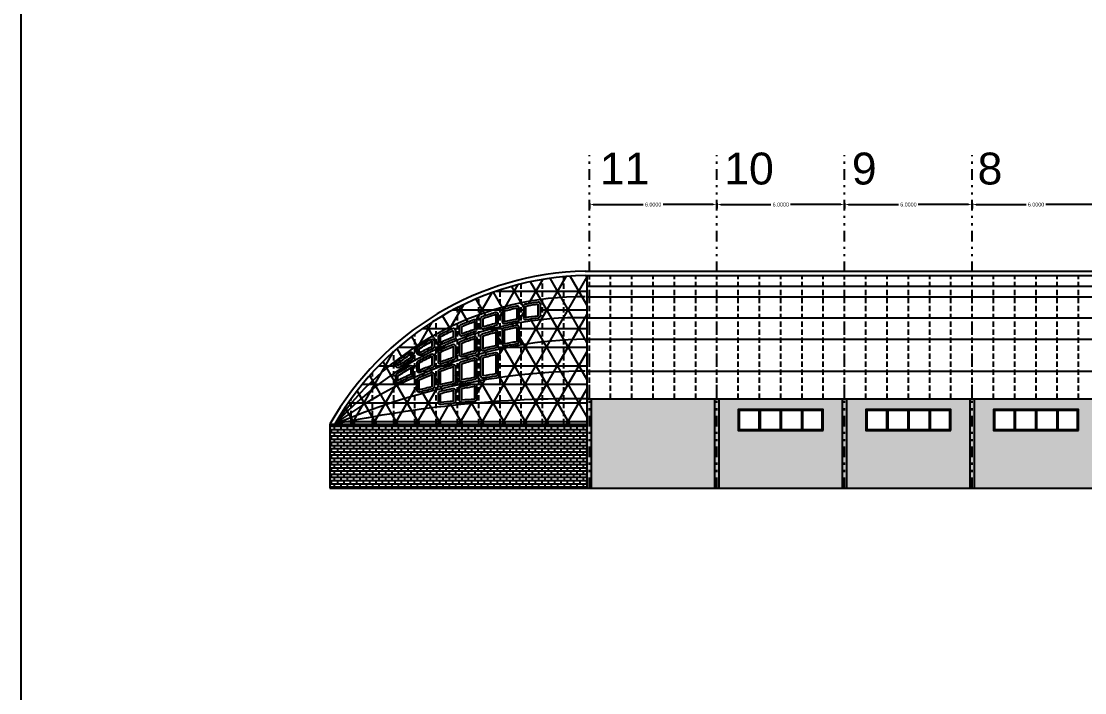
# Model space of a CAD drawing. Header units: inches. Extents: x 21 to 132, y 19 to 196.
# Drawn here: x 21.2 to 71.2, y 132.5 to 164.1 of the extents above; entities that cross this region are included whole.
import ezdxf

# ---------------------------------------------------------------- set-up
doc = ezdxf.new("R2010")
doc.units = ezdxf.units.IN
doc.header["$MEASUREMENT"] = 0
doc.linetypes.add('DIVIDE', pattern=[1.25, 0.5, -0.25, 0, -0.25, 0, -0.25])
doc.linetypes.add('HIDDEN', pattern=[0.375, 0.25, -0.125])
for name, color, linetype in [('ax', 40, 'DIVIDE'), ('FURN', 253, 'Continuous'), ('inwall', 41, 'Continuous'), ('wall', 7, 'Continuous')]:
    doc.layers.add(name, color=color, linetype=linetype)
doc.layers.add('dimen', color=251, linetype='Continuous', lineweight=20)
doc.layers.add('door&win', color=5, linetype='Continuous', lineweight=25)
doc.styles.add('Annotative', font='arial.ttf')
doc.styles.get("Standard").update_dxf_attribs({"font": 'arial.ttf'})
doc.dimstyles.new('Annotative', dxfattribs={"dimscale": 0, "dimtxt": 0.18, "dimasz": 0.18, "dimexe": 0.18, "dimexo": 0.0625, "dimgap": 0.09, "dimtad": 0, "dimtih": 1, "dimtoh": 1, "dimdec": 4, "dimzin": 0, "dimdsep": 46, "dimtxsty": 'Standard', "dimcen": 0.09, "dimadec": 0, "dimazin": 0, "dimtfac": 1, "dimtdec": 4, "dimtofl": 0, "dimtmove": 0, "dimatfit": 3, "dimfxl": 1, "dimtolj": 1, "dimtzin": 0, "dimarcsym": 0})
pattern_1 = [(0, (141.35314, 111.15675), (0, 0.15), []), (90, (141.35314, 111.15675), (-0.3, 0), [0.15, -0.15]), (90, (141.50314, 111.15675), (-0.3, 0), [-0.15, 0.15])]

# ---------------------------------------------------------------- blocks, each defined once
blk = doc.blocks.new('*D49')
at = {"layer": 'Defpoints', "color": 0, "transparency": 16777216}
for p in [(65.879, 155.603), (71.879, 155.603), (71.879, 155.482)]:
    blk.add_point(p, dxfattribs=at)
at = {"layer": 'dimen', "color": 0, "lineweight": -2, "transparency": 16777216}
for p, q in [((65.879, 155.541), (65.879, 155.302)), ((71.879, 155.541), (71.879, 155.302)), ((66.059, 155.482), (68.415, 155.482)), ((71.699, 155.482), (69.343, 155.482))]:
    blk.add_line(p, q, dxfattribs=at)
at = {"layer": 'dimen', "color": 0, "transparency": 16777216}
for points in [[(66.059, 155.512), (66.059, 155.452), (65.879, 155.482)], [(71.699, 155.512), (71.699, 155.452), (71.879, 155.482)]]:
    blk.add_solid(points, dxfattribs=at)
at = {"layer": 'dimen', "color": 0, "transparency": 16777216, "insert": (68.879, 155.482), "char_height": 0.18, "attachment_point": 5, "style": 'Annotative'}
blk.add_mtext('\\A1;6.0000', dxfattribs=at)
blk = doc.blocks.new('*D56')
at = {"layer": 'Defpoints', "color": 0, "transparency": 16777216}
for p in [(59.879, 155.603), (65.879, 155.603), (65.879, 155.482)]:
    blk.add_point(p, dxfattribs=at)
at = {"layer": 'dimen', "color": 0, "lineweight": -2, "transparency": 16777216}
for p, q in [((59.879, 155.541), (59.879, 155.302)), ((65.879, 155.541), (65.879, 155.302)), ((60.059, 155.482), (62.415, 155.482)), ((65.699, 155.482), (63.343, 155.482))]:
    blk.add_line(p, q, dxfattribs=at)
at = {"layer": 'dimen', "color": 0, "transparency": 16777216}
for points in [[(60.059, 155.512), (60.059, 155.452), (59.879, 155.482)], [(65.699, 155.512), (65.699, 155.452), (65.879, 155.482)]]:
    blk.add_solid(points, dxfattribs=at)
at = {"layer": 'dimen', "color": 0, "transparency": 16777216, "insert": (62.879, 155.482), "char_height": 0.18, "attachment_point": 5, "style": 'Annotative'}
blk.add_mtext('\\A1;6.0000', dxfattribs=at)
blk = doc.blocks.new('*D57')
at = {"layer": 'Defpoints', "color": 0, "transparency": 16777216}
for p in [(53.879, 155.603), (59.879, 155.603), (59.879, 155.482)]:
    blk.add_point(p, dxfattribs=at)
at = {"layer": 'dimen', "color": 0, "lineweight": -2, "transparency": 16777216}
for p, q in [((53.879, 155.541), (53.879, 155.302)), ((59.879, 155.541), (59.879, 155.302)), ((54.059, 155.482), (56.415, 155.482)), ((59.699, 155.482), (57.343, 155.482))]:
    blk.add_line(p, q, dxfattribs=at)
at = {"layer": 'dimen', "color": 0, "transparency": 16777216}
for points in [[(54.059, 155.512), (54.059, 155.452), (53.879, 155.482)], [(59.699, 155.512), (59.699, 155.452), (59.879, 155.482)]]:
    blk.add_solid(points, dxfattribs=at)
at = {"layer": 'dimen', "color": 0, "transparency": 16777216, "insert": (56.879, 155.482), "char_height": 0.18, "attachment_point": 5, "style": 'Annotative'}
blk.add_mtext('\\A1;6.0000', dxfattribs=at)
blk = doc.blocks.new('*D58')
at = {"layer": 'Defpoints', "color": 0, "transparency": 16777216}
for p in [(47.879, 155.603), (53.879, 155.603), (53.879, 155.482)]:
    blk.add_point(p, dxfattribs=at)
at = {"layer": 'dimen', "color": 0, "lineweight": -2, "transparency": 16777216}
for p, q in [((47.879, 155.541), (47.879, 155.302)), ((53.879, 155.541), (53.879, 155.302)), ((48.059, 155.482), (50.415, 155.482)), ((53.699, 155.482), (51.343, 155.482))]:
    blk.add_line(p, q, dxfattribs=at)
at = {"layer": 'dimen', "color": 0, "transparency": 16777216}
for points in [[(48.059, 155.512), (48.059, 155.452), (47.879, 155.482)], [(53.699, 155.512), (53.699, 155.452), (53.879, 155.482)]]:
    blk.add_solid(points, dxfattribs=at)
at = {"layer": 'dimen', "color": 0, "transparency": 16777216, "insert": (50.879, 155.482), "char_height": 0.18, "attachment_point": 5, "style": 'Annotative'}
blk.add_mtext('\\A1;6.0000', dxfattribs=at)

msp = doc.modelspace()

# ---------------------------------------------------------------- hatches: boundary and pattern name
at = {"layer": 'door&win'}
h = msp.add_hatch(color=256, dxfattribs=at)
h.dxf.hatch_style = 1
h.paths.add_polyline_path([(58.87891, 145.85202), (54.87891, 145.85202), (54.87891, 144.85202), (58.87891, 144.85202)])
h.paths.add_polyline_path([(58.82891, 145.80202), (58.82891, 144.90202), (54.92891, 144.90202), (54.92891, 145.80202)], flags=16)
h = msp.add_hatch(color=256, dxfattribs=at)
h.dxf.hatch_style = 1
h.paths.add_polyline_path([(64.87891, 145.85202), (60.87891, 145.85202), (60.87891, 144.85202), (64.87891, 144.85202)])
h.paths.add_polyline_path([(64.82891, 145.80202), (64.82891, 144.90202), (60.92891, 144.90202), (60.92891, 145.80202)], flags=16)
h = msp.add_hatch(color=256, dxfattribs=at)
h.dxf.hatch_style = 1
h.paths.add_polyline_path([(70.87891, 145.85202), (66.87891, 145.85202), (66.87891, 144.85202), (70.87891, 144.85202)])
h.paths.add_polyline_path([(70.82891, 145.80202), (70.82891, 144.90202), (66.92891, 144.90202), (66.92891, 145.80202)], flags=16)
at = {"layer": 'FURN'}
h = msp.add_hatch(dxfattribs=at)
h.set_pattern_fill('NET3', color=256, scale=7)
h.set_pattern_definition([(0, (141.3531, 111.15675), (0, 0.875), []), (60, (141.3531, 111.15675), (-0.757772, 0.4375), []), (120, (141.3531, 111.15675), (-0.757772, -0.4375), [])])
h.paths.add_polyline_path([(47.77891, 145.15202), (47.77891, 152.15202), (47.67891, 152.15202, 0.26232587), (35.90899, 145.15202)])
h.paths.add_polyline_path([(43.77891, 148.81031), (43.77891, 149.65423, -0.01335829), (44.57891, 149.81929), (44.57891, 148.96351, 0.00997617)], flags=16)
h.paths.add_polyline_path([(44.47891, 149.04769, 0.00744397), (43.87891, 148.93339), (43.87891, 149.57474, -0.01008667), (44.47891, 149.69936)], flags=0)
h.paths.add_polyline_path([(43.57891, 147.43221, 0.00662439), (42.77891, 147.30443), (42.77891, 148.36459, -0.01019153), (43.57891, 148.56186)], flags=16)
h.paths.add_polyline_path([(43.47891, 147.51853, 0.00495158), (42.87891, 147.42302), (42.87891, 148.28773, -0.00768359), (43.47891, 148.43645)], flags=0)
h.paths.add_polyline_path([(42.77891, 148.57159), (42.77891, 149.38384, -0.01357759), (43.57891, 149.60594), (43.57891, 148.76681, 0.01008568)], flags=16)
h.paths.add_polyline_path([(43.47891, 148.84683, 0.00752483), (42.87891, 148.70118), (42.87891, 149.30976, -0.01025451), (43.47891, 149.47748)], flags=0)
h.paths.add_polyline_path([(43.77891, 149.85957), (43.77891, 150.53913, -0.01448245), (44.57891, 150.73535), (44.57891, 150.02241, 0.01317855)], flags=16)
h.paths.add_polyline_path([(44.89423, 150.07464, -0.00970998), (45.49038, 150.15524, 0.3809247), (45.57891, 150.25458), (45.57891, 150.79747, 0.45834551), (45.46414, 150.89637, 0.01077794), (44.85989, 150.79274, 0.35920125), (44.77891, 150.69457), (44.77891, 150.17345, 0.46001735)], flags=16)
h.paths.add_polyline_path([(44.47891, 150.1061, 0.00981709), (43.87891, 149.9848), (43.87891, 150.46279, -0.01094233), (44.47891, 150.61104)], flags=0)
h.paths.add_polyline_path([(44.87891, 150.17345), (44.87891, 150.69457, -0.01077794), (45.47891, 150.79747), (45.47891, 150.25458, 0.00970998)], flags=0)
h.paths.add_polyline_path([(42.57891, 147.26907, 0.00666342), (41.77891, 147.11388), (41.77891, 148.06841, -0.01033589), (42.57891, 148.30982)], flags=16)
h.paths.add_polyline_path([(42.77891, 149.59294), (42.77891, 150.20192, -0.01391968), (43.57891, 150.45775), (43.57891, 149.81194, 0.01338897)], flags=16)
h.paths.add_polyline_path([(41.77891, 148.27857), (41.77891, 149.03847, -0.01387442), (42.57891, 149.32092), (42.57891, 148.5174, 0.01022552)], flags=16)
h.paths.add_polyline_path([(42.47891, 147.35255, 0.00498056), (41.87891, 147.23655), (41.87891, 147.99559, -0.00779357), (42.47891, 148.17761)], flags=0)
h.paths.add_polyline_path([(43.47891, 149.89018, 0.00997163), (42.87891, 149.72709), (42.87891, 150.13085, -0.01051556), (43.47891, 150.32409)], flags=0)
h.paths.add_polyline_path([(42.57891, 146.24211, 0.00334886), (41.77891, 146.16929), (41.77891, 146.90957, -0.00670896), (42.57891, 147.06583)], flags=16)
h.paths.add_polyline_path([(42.47891, 148.59336, 0.00762804), (41.87891, 148.41521), (41.87891, 148.96962, -0.01048187), (42.47891, 149.18299)], flags=0)
h.paths.add_polyline_path([(42.47891, 146.94581), (42.47891, 146.33397, 0.00250742), (41.87891, 146.27944), (41.87891, 146.82822, -0.00504887)], flags=0)
h.paths.add_polyline_path([(41.77891, 149.25254), (41.77891, 149.81068, -0.01427673), (42.57891, 150.13019), (42.57891, 149.53091, 0.01367334)], flags=16)
h.paths.add_polyline_path([(42.47891, 149.60389, 0.0101803), (41.87891, 149.39666), (41.87891, 149.74484, -0.01078927), (42.47891, 149.98628)], flags=0)
h.paths.add_polyline_path([(41.57891, 147.07161, 0.00671069), (40.77891, 146.88847), (40.77891, 147.71468, -0.01051553), (41.57891, 148.00236)], flags=16)
h.paths.add_polyline_path([(40.77891, 147.92874), (40.77891, 148.61248, -0.0142637), (41.57891, 148.95993), (41.57891, 148.21324, 0.01039937)], flags=16)
h.paths.add_polyline_path([(41.47891, 147.86276), (41.47891, 147.1523, 0.00501564), (40.87891, 147.01542), (40.87891, 147.64581, -0.00793049)], flags=0)
h.paths.add_polyline_path([(41.47891, 148.28524, 0.00775627), (40.87891, 148.07306), (40.87891, 148.54876, -0.01078034), (41.47891, 148.81134)], flags=0)
h.paths.add_polyline_path([(41.57891, 146.14939, 0.00335445), (40.77891, 146.06303), (40.77891, 146.6826, -0.00675722), (41.57891, 146.86701)], flags=16)
h.paths.add_polyline_path([(40.77891, 148.83304), (40.77891, 149.33346, -0.01474231), (41.57891, 149.72238), (41.57891, 149.17517, 0.01404547)], flags=16)
h.paths.add_polyline_path([(41.47891, 146.74281), (41.47891, 146.23972, 0.00251159), (40.87891, 146.17506), (40.87891, 146.60403, -0.00508544)], flags=0)
h.paths.add_polyline_path([(41.47891, 149.24304, 0.01045307), (40.87891, 148.98844), (40.87891, 149.27278, -0.01114662), (41.47891, 149.56681)], flags=0)
h.paths.add_polyline_path([(39.77891, 147.51891), (39.77891, 148.09815, -0.01476771), (40.57891, 148.51697), (40.57891, 147.85169, 0.01061217)], flags=16)
h.paths.add_polyline_path([(40.57891, 146.83914, 0.00676671), (39.77891, 146.6274), (39.77891, 147.30011, -0.01073569), (40.57891, 147.63676)], flags=16)
h.paths.add_polyline_path([(39.77891, 148.32708), (39.77891, 148.76066, -0.01534639), (40.57891, 149.22691), (40.57891, 148.73904, 0.01452589)], flags=16)
h.paths.add_polyline_path([(40.47891, 147.91982, 0.00791314), (39.87891, 147.67169), (39.87891, 148.0395, -0.01116731), (40.47891, 148.35618)], flags=0)
h.paths.add_polyline_path([(40.47891, 147.48905), (40.47891, 146.91709, 0.00505722), (39.87891, 146.75885), (39.87891, 147.23512, -0.0080984)], flags=0)
h.paths.add_polyline_path([(40.47891, 148.8019, 0.01080468), (39.87891, 148.4955), (39.87891, 148.7051, -0.01161105), (40.47891, 149.05783)], flags=0)
h.paths.add_polyline_path([(39.57891, 147.42941, 0.01087059), (38.77891, 147.04504), (38.77891, 147.48478, -0.01542029), (39.57891, 147.98381)], flags=16)
h.paths.add_polyline_path([(38.77891, 147.72456), (38.77891, 148.07871, -0.01613571), (39.57891, 148.63352), (39.57891, 148.21469, 0.01514555)], flags=16)
h.paths.add_polyline_path([(39.47891, 147.80879), (39.47891, 147.49372, 0.00810349), (38.87891, 147.20721), (38.87891, 147.43119, -0.01166926)], flags=0)
h.paths.add_polyline_path([(39.47891, 148.27258, 0.0112573), (38.87891, 147.90831), (38.87891, 148.0283, -0.01221925), (39.47891, 148.4484)], flags=0)
at = {"layer": 'inwall'}
h = msp.add_hatch(dxfattribs=at)
h.set_pattern_fill('BRICK', color=253, scale=0.6)
h.set_pattern_definition(pattern_1)
h.paths.add_polyline_path([(47.97891, 146.35202), (47.97891, 142.15202), (53.77891, 142.15202), (53.77891, 146.35202)])
h.paths.add_polyline_path([(53.97891, 142.15202), (59.77891, 142.15202), (59.77891, 146.35202), (53.97891, 146.35202)])
h.paths.add_polyline_path([(54.87891, 144.85202), (54.87891, 145.85202), (58.87891, 145.85202), (58.87891, 144.85202)], flags=16)
h.paths.add_polyline_path([(54.92891, 144.90202), (54.92891, 145.80202), (58.82891, 145.80202), (58.82891, 144.90202)], flags=0)
h.paths.add_polyline_path([(59.97891, 142.15202), (65.77891, 142.15202), (65.77891, 146.35202), (59.97891, 146.35202)])
h.paths.add_polyline_path([(60.87891, 144.85202), (60.87891, 145.85202), (64.87891, 145.85202), (64.87891, 144.85202)], flags=16)
h.paths.add_polyline_path([(60.92891, 144.90202), (60.92891, 145.80202), (64.82891, 145.80202), (64.82891, 144.90202)], flags=0)
h.paths.add_polyline_path([(71.77891, 142.15202), (71.77891, 146.35202), (65.97891, 146.35202), (65.97891, 142.15202)])
h.paths.add_polyline_path([(66.87891, 144.85202), (66.87891, 145.85202), (70.87891, 145.85202), (70.87891, 144.85202)], flags=16)
h.paths.add_polyline_path([(66.92891, 144.90202), (66.92891, 145.80202), (70.82891, 145.80202), (70.82891, 144.90202)], flags=0)
h.paths.add_polyline_path([(83.97891, 142.15202), (89.77891, 142.15202), (89.77891, 146.35202), (83.97891, 146.35202)])
h.paths.add_polyline_path([(84.87891, 144.85202), (84.87891, 145.85202), (88.87891, 145.85202), (88.87891, 144.85202)], flags=16)
h.paths.add_polyline_path([(84.92891, 144.90202), (84.92891, 145.80202), (88.82891, 145.80202), (88.82891, 144.90202)], flags=0)
h.paths.add_polyline_path([(95.77891, 142.15202), (95.77891, 146.35202), (89.97891, 146.35202), (89.97891, 142.15202)])
h.paths.add_polyline_path([(90.87891, 144.85202), (90.87891, 145.85202), (94.87891, 145.85202), (94.87891, 144.85202)], flags=16)
h.paths.add_polyline_path([(90.92891, 144.90202), (90.92891, 145.80202), (94.82891, 145.80202), (94.82891, 144.90202)], flags=0)
h.paths.add_polyline_path([(101.77891, 142.15202), (101.77891, 146.35202), (95.97891, 146.35202), (95.97891, 142.15202)])
h.paths.add_polyline_path([(96.87891, 144.85202), (96.87891, 145.85202), (100.87891, 145.85202), (100.87891, 144.85202)], flags=16)
h.paths.add_polyline_path([(96.92891, 144.90202), (96.92891, 145.80202), (100.82891, 145.80202), (100.82891, 144.90202)], flags=0)
h.paths.add_polyline_path([(107.77891, 142.15202), (107.77891, 146.35202), (101.97891, 146.35202), (101.97891, 142.15202)])
h.paths.add_polyline_path([(120.07891, 142.15202), (120.07891, 145.15202), (107.97891, 145.15202), (107.97891, 142.15202)])
h = msp.add_hatch(dxfattribs=at)
h.set_pattern_fill('BRICK', color=253, scale=0.6)
h.set_pattern_definition(pattern_1)
h.paths.add_polyline_path([(35.67891, 145.15202), (35.67891, 142.15202), (47.77891, 142.15202), (47.77891, 145.15202)])
at = {"layer": 'wall'}
h = msp.add_hatch(color=253, dxfattribs=at)
h.dxf.hatch_style = 1
h.paths.add_polyline_path([(47.87891, 146.35202), (47.77891, 146.35202), (47.77891, 142.15202), (47.87891, 142.15202)])
h.paths.add_polyline_path([(47.97891, 146.35202), (47.87891, 146.35202), (47.87891, 142.15202), (47.97891, 142.15202)])
h = msp.add_hatch(color=253, dxfattribs=at)
h.dxf.hatch_style = 1
h.paths.add_polyline_path([(53.87891, 146.35202), (53.77891, 146.35202), (53.77891, 142.15202), (53.87891, 142.15202)])
h.paths.add_polyline_path([(53.97891, 146.35202), (53.87891, 146.35202), (53.87891, 142.15202), (53.97891, 142.15202)])
h = msp.add_hatch(color=253, dxfattribs=at)
h.dxf.hatch_style = 1
h.paths.add_polyline_path([(59.87891, 146.35202), (59.77891, 146.35202), (59.77891, 142.15202), (59.87891, 142.15202)])
h.paths.add_polyline_path([(59.97891, 146.35202), (59.87891, 146.35202), (59.87891, 142.15202), (59.97891, 142.15202)])
h = msp.add_hatch(color=253, dxfattribs=at)
h.dxf.hatch_style = 1
h.paths.add_polyline_path([(65.87891, 146.35202), (65.77891, 146.35202), (65.77891, 142.15202), (65.87891, 142.15202)])
h.paths.add_polyline_path([(65.97891, 146.35202), (65.87891, 146.35202), (65.87891, 142.15202), (65.97891, 142.15202)])

# ---------------------------------------------------------------- linework, layer by layer
msp.add_lwpolyline([(21.16839, 19.16754), (21.16839, 195.67672)])
at = {"layer": 'ax'}
for p, q in [((47.87891, 142.15202), (47.87891, 157.80725)), ((53.87891, 142.15202), (53.87891, 157.80725)), ((59.87891, 142.15202), (59.87891, 157.80725)), ((65.87891, 142.15202), (65.87891, 157.80725))]:
    msp.add_line(p, q, dxfattribs=at)
at = {"layer": 'door&win'}
for p, q in [((55.85391, 145.80202), (55.85391, 144.90202)), ((55.87891, 145.80202), (55.87891, 144.90202)), ((55.90391, 145.80202), (55.90391, 144.90202)), ((56.85391, 145.80202), (56.85391, 144.90202)), ((56.87891, 145.80202), (56.87891, 144.90202)), ((56.90391, 145.80202), (56.90391, 144.90202)), ((57.85391, 145.80202), (57.85391, 144.90202)), ((57.87891, 145.80202), (57.87891, 144.90202)), ((57.90391, 145.80202), (57.90391, 144.90202)), ((61.85391, 145.80202), (61.85391, 144.90202)), ((61.87891, 145.80202), (61.87891, 144.90202)), ((61.90391, 145.80202), (61.90391, 144.90202)), ((62.85391, 145.80202), (62.85391, 144.90202)), ((62.87891, 145.80202), (62.87891, 144.90202)), ((62.90391, 145.80202), (62.90391, 144.90202)), ((63.85391, 145.80202), (63.85391, 144.90202)), ((63.87891, 145.80202), (63.87891, 144.90202)), ((63.90391, 145.80202), (63.90391, 144.90202)), ((67.85391, 145.80202), (67.85391, 144.90202)), ((67.87891, 145.80202), (67.87891, 144.90202)), ((67.90391, 145.80202), (67.90391, 144.90202)), ((68.85391, 145.80202), (68.85391, 144.90202)), ((68.87891, 145.80202), (68.87891, 144.90202)), ((68.90391, 145.80202), (68.90391, 144.90202)), ((69.85391, 145.80202), (69.85391, 144.90202)), ((69.87891, 145.80202), (69.87891, 144.90202)), ((69.90391, 145.80202), (69.90391, 144.90202))]:
    msp.add_line(p, q, dxfattribs=at)
for points in [[(44.57891, 150.61104, 0.48032484), (44.45705, 150.70862, 0.01094233), (43.85281, 150.55933, 0.33881099), (43.77891, 150.46279), (43.77891, 149.9848, 0.47994426), (43.90065, 149.88719, -0.00981709), (44.4968, 150.00771, 0.36246977), (44.57891, 150.1061)], [(44.47891, 150.61104, 0.01094233), (43.87891, 150.46279), (43.87891, 149.9848, -0.00981709), (44.47891, 150.1061)], [(45.57891, 150.79747, 0.45834551), (45.46414, 150.89637, 0.01077794), (44.85989, 150.79274, 0.35920125), (44.77891, 150.69457), (44.77891, 150.17345, 0.46001735), (44.89423, 150.07464, -0.00970998), (45.49038, 150.15524, 0.3809247), (45.57891, 150.25458)], [(45.47891, 150.79747, 0.01077794), (44.87891, 150.69457), (44.87891, 150.17345, -0.00970998), (45.47891, 150.25458)], [(41.83959, 149.83679, -0.01078927), (42.44359, 150.07984, -0.52436319), (42.57891, 149.98628), (42.57891, 149.60389, -0.32546094), (42.50963, 149.50872, 0.0101803), (41.91347, 149.30282, -0.52179267), (41.77891, 149.39666), (41.77891, 149.74484, -0.30022332)], [(42.77891, 150.13085, -0.31982612), (42.84626, 150.22536, -0.01051556), (43.45026, 150.4199, -0.50211451), (43.57891, 150.32409), (43.57891, 149.89018, -0.34401375), (43.50321, 149.79318, 0.00997163), (42.90706, 149.63113, -0.50048749), (42.77891, 149.72709)], [(42.87891, 150.13085, -0.01051556), (43.47891, 150.32409), (43.47891, 149.89018, 0.00997163), (42.87891, 149.72709)], [(41.43692, 149.65757, -0.54765346), (41.57891, 149.56681), (41.57891, 149.24304, -0.30670582), (41.51604, 149.15019, 0.01045307), (40.91989, 148.89722, -0.5440367), (40.77891, 148.98844), (40.77891, 149.27278, -0.2802194), (40.83292, 149.36157, -0.01114662)], [(41.47891, 149.56681), (41.47891, 149.24304, 0.01045307), (40.87891, 148.98844), (40.87891, 149.27278, -0.01114662)], [(41.87891, 149.74484, -0.01078927), (42.47891, 149.98628), (42.47891, 149.60389, 0.0101803), (41.87891, 149.39666)], [(42.77891, 149.30976, -0.33075378), (42.85002, 149.40549, -0.01025451), (43.45397, 149.57432, -0.49012549), (43.57891, 149.47748), (43.57891, 148.84683, -0.35028282), (43.50104, 148.74931, 0.00752483), (42.90396, 148.60437, -0.49047188), (42.77891, 148.70118)], [(44.57891, 149.69936, 0.46938281), (44.46055, 149.79767, 0.01008667), (43.8566, 149.67222, 0.34975505), (43.77891, 149.57474), (43.77891, 148.93339, 0.47504345), (43.89909, 148.83544, -0.00744397), (44.49616, 148.94919, 0.36430136), (44.57891, 149.04769)], [(44.47891, 149.69936, 0.01008667), (43.87891, 149.57474), (43.87891, 148.93339, -0.00744397), (44.47891, 149.04769)], [(39.82624, 148.7901, -0.01161105), (40.43025, 149.14519, -0.57224415), (40.57891, 149.05783), (40.57891, 148.8019, -0.28762688), (40.52245, 148.71187, 0.01080468), (39.9263, 148.40745, -0.56744163), (39.77891, 148.4955), (39.77891, 148.7051, -0.25963583)], [(39.87891, 148.7051, -0.01161105), (40.47891, 149.05783), (40.47891, 148.8019, 0.01080468), (39.87891, 148.4955)], [(41.84344, 149.06311, -0.01048187), (42.44739, 149.27789, -0.51159075), (42.57891, 149.18299), (42.57891, 148.59336, -0.33622779), (42.50591, 148.49708, 0.00762804), (41.90883, 148.31979, -0.50629731), (41.77891, 148.41521), (41.77891, 148.96962, -0.31157235)], [(41.87891, 148.96962, -0.01048187), (42.47891, 149.18299), (42.47891, 148.59336, 0.00762804), (41.87891, 148.41521)], [(42.87891, 149.30976, -0.01025451), (43.47891, 149.47748), (43.47891, 148.84683, 0.00752483), (42.87891, 148.70118)], [(38.81957, 148.10879, -0.01221925), (39.42357, 148.5317, -0.59847763), (39.57891, 148.4484), (39.57891, 148.27258, -0.26807771), (39.52887, 148.18595, 0.0112573), (38.93272, 147.82402, -0.59229622), (38.77891, 147.90831), (38.77891, 148.0283, -0.23823999)], [(40.77891, 148.54876, -0.29208482), (40.83685, 148.63948, -0.01078034), (41.4408, 148.90379, -0.53395192), (41.57891, 148.81134), (41.57891, 148.28524, -0.32209234), (41.51078, 148.19046, 0.00775627), (40.91371, 147.97931, -0.52258828), (40.77891, 148.07306)], [(40.87891, 148.54876, -0.01078034), (41.47891, 148.81134), (41.47891, 148.28524, 0.00775627), (40.87891, 148.07306)], [(42.77891, 148.28773, -0.34041989), (42.85336, 148.38442, -0.00768359), (43.45635, 148.53387, -0.48256168), (43.57891, 148.43645), (43.57891, 147.51853, -0.37151051), (43.49365, 147.41963, 0.00495158), (42.89561, 147.32442, -0.4642512), (42.77891, 147.42302)], [(38.87891, 148.0283, -0.01221925), (39.47891, 148.4484), (39.47891, 148.27258, 0.0112573), (38.87891, 147.90831)], [(39.83027, 148.12688, -0.01116731), (40.43422, 148.44564, -0.55742443), (40.57891, 148.35618), (40.57891, 147.91982, -0.30782853), (40.51566, 147.82682, 0.00791314), (39.91858, 147.5799, -0.53942474), (39.77891, 147.67169), (39.77891, 148.0395, -0.27214053)], [(39.87891, 148.0395, -0.01116731), (40.47891, 148.35618), (40.47891, 147.91982, 0.00791314), (39.87891, 147.67169)], [(41.77891, 147.99559, -0.32603166), (41.84839, 148.09082, -0.00779357), (42.45137, 148.27375, -0.49849144), (42.57891, 148.17761), (42.57891, 147.35255, -0.36213708), (42.49691, 147.25418, 0.00498056), (41.89887, 147.13856, -0.47436793), (41.77891, 147.23655)], [(41.87891, 147.99559, -0.00779357), (42.47891, 148.17761), (42.47891, 147.35255, 0.00498056), (41.87891, 147.23655)], [(42.87891, 148.28773, -0.00768359), (43.47891, 148.43645), (43.47891, 147.51853, 0.00495158), (42.87891, 147.42302)], [(38.77891, 147.43119, -0.25155006), (38.82369, 147.51456, -0.01166926), (39.42764, 147.89464, -0.58228568), (39.57891, 147.80879), (39.57891, 147.49372, -0.29338269), (39.52053, 147.4028, 0.00810349), (38.92346, 147.11768, -0.55690175), (38.77891, 147.20721)], [(38.87891, 147.43119, -0.01166926), (39.47891, 147.80879), (39.47891, 147.49372, 0.00810349), (38.87891, 147.20721)], [(39.77891, 147.23512, -0.29684262), (39.83845, 147.32657, -0.0080984), (40.44143, 147.58177, -0.53177375), (40.57891, 147.48905), (40.57891, 146.91709, -0.34337603), (40.50343, 146.82015, 0.00505722), (39.90539, 146.66242, -0.49506741), (39.77891, 146.75885)], [(40.77891, 147.64581, -0.31152428), (40.84342, 147.7393, -0.00793049), (41.4464, 147.95733, -0.51486926), (41.57891, 147.86276), (41.57891, 147.1523, -0.35276302), (41.50017, 147.05458, 0.00501564), (40.90213, 146.91815, -0.4846342), (40.77891, 147.01542)], [(40.87891, 147.64581, -0.00793049), (41.47891, 147.86276), (41.47891, 147.1523, 0.00501564), (40.87891, 147.01542)], [(39.87891, 147.23512, -0.0080984), (40.47891, 147.48905), (40.47891, 146.91709, 0.00505722), (39.87891, 146.75885)], [(41.77891, 146.82822, -0.3557552), (41.85869, 146.92616, -0.00504887), (42.46067, 147.04413, -0.46901843), (42.57891, 146.94581), (42.57891, 146.33397, -0.38935549), (42.48746, 146.23433, 0.00250742), (41.88846, 146.1799, -0.44251148), (41.77891, 146.27944)], [(40.77891, 146.60403, -0.34624964), (40.85539, 146.70122, -0.00508544), (41.45737, 146.84046, -0.47933939), (41.57891, 146.74281), (41.57891, 146.23972, -0.38454921), (41.48913, 146.14024, 0.00251159), (40.89013, 146.07569, -0.4475247), (40.77891, 146.17506)], [(40.87891, 146.60403, -0.00508544), (41.47891, 146.74281), (41.47891, 146.23972, 0.00251159), (40.87891, 146.17506)], [(41.87891, 146.82822, -0.00504887), (42.47891, 146.94581), (42.47891, 146.33397, 0.00250742), (41.87891, 146.27944)]]:
    msp.add_lwpolyline(points, format="xyb", close=True, dxfattribs=at)
for points in [[(58.87891, 144.85202), (58.87891, 145.85202), (54.87891, 145.85202), (54.87891, 144.85202)], [(58.82891, 144.90202), (58.82891, 145.80202), (54.92891, 145.80202), (54.92891, 144.90202)], [(64.87891, 144.85202), (64.87891, 145.85202), (60.87891, 145.85202), (60.87891, 144.85202)], [(64.82891, 144.90202), (64.82891, 145.80202), (60.92891, 145.80202), (60.92891, 144.90202)], [(70.87891, 144.85202), (70.87891, 145.85202), (66.87891, 145.85202), (66.87891, 144.85202)], [(70.82891, 144.90202), (70.82891, 145.80202), (66.92891, 145.80202), (66.92891, 144.90202)]]:
    msp.add_lwpolyline(points, close=True, dxfattribs=at)
at = {"layer": 'inwall', "color": 253, "linetype": 'HIDDEN'}
for p, q in [((46.67891, 145.15202), (46.67891, 152.09258)), ((47.87891, 146.35202), (47.87891, 152.15202)), ((47.87891, 146.35202), (47.87891, 152.15202)), ((48.87891, 146.35202), (48.87891, 152.15202)), ((49.87891, 146.35202), (49.87891, 152.15202)), ((50.87891, 146.35202), (50.87891, 152.15202)), ((51.87891, 146.35202), (51.87891, 152.15202)), ((52.87891, 146.35202), (52.87891, 152.15202)), ((53.87891, 146.35202), (53.87891, 152.15202)), ((54.87891, 146.35202), (54.87891, 152.15202)), ((55.87891, 146.35202), (55.87891, 152.15202)), ((56.87891, 146.35202), (56.87891, 152.15202)), ((57.87891, 146.35202), (57.87891, 152.15202)), ((58.87891, 146.35202), (58.87891, 152.15202)), ((59.87891, 146.35202), (59.87891, 152.15202)), ((60.87891, 146.35202), (60.87891, 152.15202)), ((61.87891, 146.35202), (61.87891, 152.15202)), ((62.87891, 146.35202), (62.87891, 152.15202)), ((63.87891, 146.35202), (63.87891, 152.15202)), ((64.87891, 146.35202), (64.87891, 152.15202)), ((65.87891, 146.35202), (65.87891, 152.15202)), ((66.87891, 146.35202), (66.87891, 152.15202)), ((67.87891, 146.35202), (67.87891, 152.15202)), ((68.87891, 146.35202), (68.87891, 152.15202)), ((69.87891, 146.35202), (69.87891, 152.15202)), ((70.87891, 146.35202), (70.87891, 152.15202)), ((44.67891, 145.15202), (44.67891, 151.75326)), ((45.67891, 145.15202), (45.67891, 151.96037)), ((42.67891, 145.15202), (42.67891, 151.09858)), ((43.67891, 145.15202), (43.67891, 151.46773)), ((41.67891, 145.15202), (41.67891, 150.63836)), ((40.67891, 145.15202), (40.67891, 150.07648)), ((39.67891, 145.15202), (39.67891, 149.39764)), ((38.67891, 145.15202), (38.67891, 148.5789)), ((37.67891, 145.15202), (37.67891, 147.58368)), ((36.67891, 145.15202), (36.67891, 146.34751))]:
    msp.add_line(p, q, dxfattribs=at)
at = {"layer": 'inwall', "color": 253}
for p, q in [((47.77891, 151.65202), (107.97891, 151.65202)), ((47.77891, 151.15087), (107.97891, 151.15087)), ((47.77891, 150.15202), (107.97891, 150.14902)), ((47.77891, 149.15202), (107.97891, 149.15237)), ((47.77891, 147.65291), (107.97891, 147.65202))]:
    msp.add_line(p, q, dxfattribs=at)
at = {"layer": 'inwall'}
for centre, radius, start, end in [((47.56546, 136.83032), 14.32215, 89.546134, 144.47649), ((47.26747, 134.76745), 15.39006, 88.468047, 137.564669), ((48.01751, 128.84113), 20.31407, 90.955071, 126.588649), ((48.00127, 117.17818), 30.47554, 90.606059, 113.377422), ((47.41057, 90.77594), 55.57917, 89.580453, 101.943113)]:
    msp.add_arc(centre, radius, start, end, dxfattribs=at)
at = {"layer": 'wall'}
for p, q in [((47.67891, 152.35202), (108.07891, 152.35202)), ((47.67891, 152.15202), (108.07891, 152.15202)), ((47.77891, 142.15202), (47.77891, 152.15202)), ((47.77891, 146.35202), (74.74286, 146.35202)), ((47.97891, 142.15202), (47.97891, 146.35202)), ((53.77891, 142.15202), (53.77891, 146.35202)), ((53.97891, 142.15202), (53.97891, 146.35202)), ((59.77891, 142.15202), (59.77891, 146.35202)), ((59.97891, 142.15202), (59.97891, 146.35202)), ((65.77891, 142.15202), (65.77891, 146.35202)), ((65.97891, 142.15202), (65.97891, 146.35202)), ((35.67891, 145.15202), (35.67891, 142.15202)), ((35.67891, 145.15202), (47.77891, 145.15202)), ((35.67891, 142.15202), (120.07891, 142.15202))]:
    msp.add_line(p, q, dxfattribs=at)
for centre, radius, start, end in [((48.00582, 138.20717), 14.14863, 91.323957, 150.603556), ((48.00597, 138.20702), 13.94883, 91.343555, 150.139434)]:
    msp.add_arc(centre, radius, start, end, dxfattribs=at)

# ---------------------------------------------------------------- texts
at = {"layer": 'ax', "char_height": 1.5, "attachment_point": 1}
for s, insert in [('11', (48.37009, 157.92655)), ('10', (54.22014, 157.92655)), ('9', (60.22014, 157.92655)), ('8', (66.13043, 157.92655))]:
    msp.add_mtext_dynamic_manual_height_columns(s, width=1.4771699, gutter_width=1, heights=[0], dxfattribs=dict(at, insert=insert))

# ---------------------------------------------------------------- dimensions: what is measured, and where the dimension line sits
at = {"layer": 'dimen'}
for base, p1, p2, picture, middle in [((53.87891, 155.48248), (47.87891, 155.60308), (53.87891, 155.60308), '*D58', (50.87891, 155.48248)), ((59.87891, 155.48248), (53.87891, 155.60308), (59.87891, 155.60308), '*D57', (56.87891, 155.48248)), ((65.87891, 155.48248), (59.87891, 155.60308), (65.87891, 155.60308), '*D56', (62.87891, 155.48248)), ((71.87891, 155.48248), (65.87891, 155.60308), (71.87891, 155.60308), '*D49', (68.87891, 155.48248))]:
    dim = msp.add_linear_dim(base=base, p1=p1, p2=p2, dimstyle='Annotative', override={"dimscale": 0, "dimtxsty": 'Annotative', "dimtix": 0, "dimtofl": 0, "dimtmove": 0, "dimatfit": 3}, dxfattribs=at)
    dim.commit()
    dim.dimension.update_dxf_attribs({"geometry": picture, "text_midpoint": middle, "dimtype": 160})

doc.saveas('drawing.dxf')
